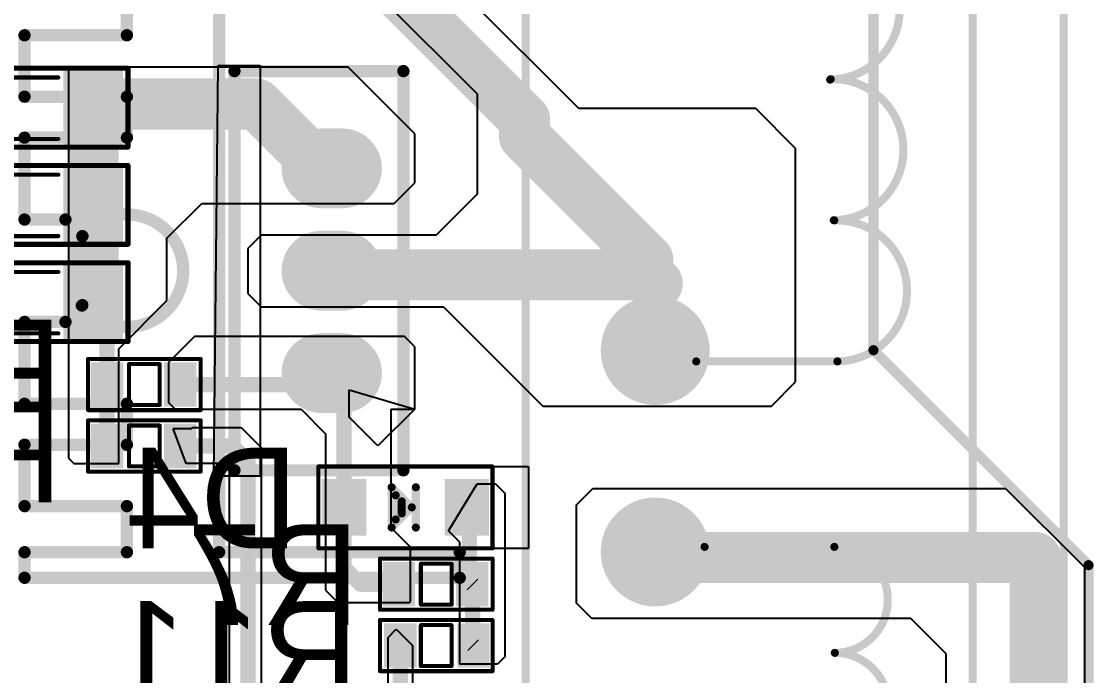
# Model space of a CAD drawing. Header units: millimetres. Extents: x 0.99 to 6.96, y 0.76 to 5.84.
# Drawn here: x 4.49 to 5.537, y 3.805 to 4.444 of the extents above; entities that cross this region are included whole.
import ezdxf

# ---------------------------------------------------------------- set-up
doc = ezdxf.new("R2010")
doc.units = ezdxf.units.MM
doc.header["$MEASUREMENT"] = 0
for name, color, linetype in [('BottomLayer', 5, 'Continuous'), ('BottomOverlay', 54, 'Continuous'), ('BottomPaste', 16, 'Continuous'), ('BottomSolder', 6, 'Continuous'), ('MultiLayer', 9, 'Continuous'), ('PadHoleLayer', 156, 'Continuous'), ('TopLayer', 1, 'Continuous'), ('TopOverlay', 2, 'Continuous'), ('TopSolder', 216, 'Continuous')]:
    doc.layers.add(name, color=color, linetype=linetype)

# ---------------------------------------------------------------- blocks, each defined once
blk = doc.blocks.new('TO220_2_111')
at = {"layer": 'BottomLayer', "const_width": 0.07}
for points in [[(0, 0.01), (0, -0.01)], [(0.1, 0.01), (0.1, -0.01)], [(0.2, 0.01), (0.2, -0.01)]]:
    blk.add_lwpolyline(points, dxfattribs=at)
at = {"layer": 'BottomLayer', "const_width": 0.035}
for points in [[(-0.0175, 0.01, 1), (0.0175, 0.01, 1)], [(0.0825, 0.01, 1), (0.1175, 0.01, 1)], [(0.1825, 0.01, 1), (0.2175, 0.01, 1)], [(-0.0175, -0.01, 1), (0.0175, -0.01, 1)], [(0.0825, -0.01, 1), (0.1175, -0.01, 1)], [(0.1825, -0.01, 1), (0.2175, -0.01, 1)]]:
    blk.add_lwpolyline(points, format="xyb", close=True, dxfattribs=at)
at = {"layer": 'BottomSolder', "const_width": 0.078}
for points in [[(0, 0.01), (0, -0.01)], [(0.1, 0.01), (0.1, -0.01)], [(0.2, 0.01), (0.2, -0.01)]]:
    blk.add_lwpolyline(points, dxfattribs=at)
at = {"layer": 'BottomSolder', "const_width": 0.039}
for points in [[(-0.0195, 0.01, 1), (0.0195, 0.01, 1)], [(0.0805, 0.01, 1), (0.1195, 0.01, 1)], [(0.1805, 0.01, 1), (0.2195, 0.01, 1)], [(-0.0195, -0.01, 1), (0.0195, -0.01, 1)], [(0.0805, -0.01, 1), (0.1195, -0.01, 1)], [(0.1805, -0.01, 1), (0.2195, -0.01, 1)]]:
    blk.add_lwpolyline(points, format="xyb", close=True, dxfattribs=at)
at = {"layer": 'MultiLayer', "const_width": 0.07}
for points in [[(0, 0.01), (0, -0.01)], [(0.1, 0.01), (0.1, -0.01)], [(0.2, 0.01), (0.2, -0.01)]]:
    blk.add_lwpolyline(points, dxfattribs=at)
at = {"layer": 'MultiLayer', "const_width": 0.035}
for points in [[(-0.0175, 0.01, 1), (0.0175, 0.01, 1)], [(0.0825, 0.01, 1), (0.1175, 0.01, 1)], [(0.1825, 0.01, 1), (0.2175, 0.01, 1)], [(-0.0175, -0.01, 1), (0.0175, -0.01, 1)], [(0.0825, -0.01, 1), (0.1175, -0.01, 1)], [(0.1825, -0.01, 1), (0.2175, -0.01, 1)]]:
    blk.add_lwpolyline(points, format="xyb", close=True, dxfattribs=at)
at = {"layer": 'PadHoleLayer', "const_width": 0.023622}
for points in [[(-0.011811, 0, 1), (0.011811, 0, 1)], [(0.088189, 0, 1), (0.111811, 0, 1)], [(0.188189, 0, 1), (0.211811, 0, 1)]]:
    blk.add_lwpolyline(points, format="xyb", close=True, dxfattribs=at)
at = {"layer": 'TopLayer', "const_width": 0.07}
for points in [[(0, 0.01), (0, -0.01)], [(0.1, 0.01), (0.1, -0.01)], [(0.2, 0.01), (0.2, -0.01)]]:
    blk.add_lwpolyline(points, dxfattribs=at)
at = {"layer": 'TopLayer', "const_width": 0.035}
for points in [[(-0.0175, 0.01, 1), (0.0175, 0.01, 1)], [(0.0825, 0.01, 1), (0.1175, 0.01, 1)], [(0.1825, 0.01, 1), (0.2175, 0.01, 1)], [(-0.0175, -0.01, 1), (0.0175, -0.01, 1)], [(0.0825, -0.01, 1), (0.1175, -0.01, 1)], [(0.1825, -0.01, 1), (0.2175, -0.01, 1)]]:
    blk.add_lwpolyline(points, format="xyb", close=True, dxfattribs=at)
at = {"layer": 'TopOverlay', "const_width": 0.012}
for points in [[(-0.2, 0.3), (-0.2, -0.125)], [(-0.2, 0.3), (-0.175, 0.3)], [(-0.175, 0.3), (-0.175, 0.2)], [(-0.13, 0.3), (-0.13, 0.2)], [(-0.13, 0.3), (-0.07, 0.3)], [(-0.07, 0.3), (-0.07, 0.2)], [(-0.03, 0.3), (0.05, 0.3)], [(-0.03, 0.3), (-0.03, 0.2)], [(0.05, 0.3), (0.05, 0.26)], [(0.15, 0.3), (0.15, 0.26)], [(0.15, 0.3), (0.23, 0.3)], [(0.23, 0.3), (0.23, 0.2)], [(0.27, 0.3), (0.33, 0.3)], [(0.27, 0.3), (0.27, 0.2)], [(0.33, 0.3), (0.33, 0.2)], [(0.375, 0.3), (0.4, 0.3)], [(0.375, 0.3), (0.375, 0.2)], [(0.4, 0.3), (0.4, -0.125)], [(0.05, 0.26), (0.066, 0.244)], [(0.15, 0.26), (0.1335906, 0.2435906)], [(-0.175, 0.2), (-0.13, 0.2)], [(-0.07, 0.2), (-0.03, 0.2)], [(0.23, 0.2), (0.27, 0.2)], [(0.33, 0.2), (0.375, 0.2)], [(-0.175, 0.11), (0.375, 0.11)], [(-0.175, 0.11), (-0.175, -0.125)], [(0.375, 0.11), (0.375, -0.125)], [(-0.095, 0.095), (0.295, 0.095)], [(-0.095, 0.095), (-0.095, -0.07)], [(0.295, 0.095), (0.295, -0.07)], [(-0.095, -0.07), (0.295, -0.07)], [(-0.2, -0.125), (-0.175, -0.125)], [(0.375, -0.125), (0.4, -0.125)]]:
    blk.add_lwpolyline(points, dxfattribs=at)
at = {"layer": 'TopOverlay', "const_width": 0.006}
for points in [[(-0.203, 0.3, 1), (-0.197, 0.3, 1)], [(-0.203, 0.3, 1), (-0.197, 0.3, 1)], [(-0.178, 0.3, 1), (-0.172, 0.3, 1)], [(-0.178, 0.3, 1), (-0.172, 0.3, 1)], [(-0.133, 0.3, 1), (-0.127, 0.3, 1)], [(-0.133, 0.3, 1), (-0.127, 0.3, 1)], [(-0.073, 0.3, 1), (-0.067, 0.3, 1)], [(-0.073, 0.3, 1), (-0.067, 0.3, 1)], [(-0.033, 0.3, 1), (-0.027, 0.3, 1)], [(-0.033, 0.3, 1), (-0.027, 0.3, 1)], [(0.047, 0.3, 1), (0.053, 0.3, 1)], [(0.047, 0.3, 1), (0.053, 0.3, 1)], [(0.147, 0.3, 1), (0.153, 0.3, 1)], [(0.147, 0.3, 1), (0.153, 0.3, 1)], [(0.227, 0.3, 1), (0.233, 0.3, 1)], [(0.227, 0.3, 1), (0.233, 0.3, 1)], [(0.267, 0.3, 1), (0.273, 0.3, 1)], [(0.267, 0.3, 1), (0.273, 0.3, 1)], [(0.327, 0.3, 1), (0.333, 0.3, 1)], [(0.327, 0.3, 1), (0.333, 0.3, 1)], [(0.372, 0.3, 1), (0.378, 0.3, 1)], [(0.372, 0.3, 1), (0.378, 0.3, 1)], [(0.397, 0.3, 1), (0.403, 0.3, 1)], [(0.397, 0.3, 1), (0.403, 0.3, 1)], [(0.047, 0.26, 1), (0.053, 0.26, 1)], [(0.047, 0.26, 1), (0.053, 0.26, 1)], [(0.147, 0.26, 1), (0.153, 0.26, 1)], [(0.147, 0.26, 1), (0.153, 0.26, 1)], [(0.063, 0.244, 1), (0.069, 0.244, 1)], [(0.0633704, 0.2435207, 1), (0.0693704, 0.2435207, 1)], [(0.1305906, 0.2435906, 1), (0.1365906, 0.2435906, 1)], [(0.1307667, 0.2434144, 1), (0.1367667, 0.2434144, 1)], [(-0.178, 0.2, 1), (-0.172, 0.2, 1)], [(-0.178, 0.2, 1), (-0.172, 0.2, 1)], [(-0.133, 0.2, 1), (-0.127, 0.2, 1)], [(-0.133, 0.2, 1), (-0.127, 0.2, 1)], [(-0.073, 0.2, 1), (-0.067, 0.2, 1)], [(-0.073, 0.2, 1), (-0.067, 0.2, 1)], [(-0.033, 0.2, 1), (-0.027, 0.2, 1)], [(-0.033, 0.2, 1), (-0.027, 0.2, 1)], [(0.227, 0.2, 1), (0.233, 0.2, 1)], [(0.227, 0.2, 1), (0.233, 0.2, 1)], [(0.267, 0.2, 1), (0.273, 0.2, 1)], [(0.267, 0.2, 1), (0.273, 0.2, 1)], [(0.327, 0.2, 1), (0.333, 0.2, 1)], [(0.327, 0.2, 1), (0.333, 0.2, 1)], [(0.372, 0.2, 1), (0.378, 0.2, 1)], [(0.372, 0.2, 1), (0.378, 0.2, 1)], [(-0.178, 0.11, 1), (-0.172, 0.11, 1)], [(-0.178, 0.11, 1), (-0.172, 0.11, 1)], [(0.372, 0.11, 1), (0.378, 0.11, 1)], [(0.372, 0.11, 1), (0.378, 0.11, 1)], [(-0.098, 0.095, 1), (-0.092, 0.095, 1)], [(-0.098, 0.095, 1), (-0.092, 0.095, 1)], [(0.292, 0.095, 1), (0.298, 0.095, 1)], [(0.292, 0.095, 1), (0.298, 0.095, 1)], [(-0.098, -0.07, 1), (-0.092, -0.07, 1)], [(-0.098, -0.07, 1), (-0.092, -0.07, 1)], [(0.292, -0.07, 1), (0.298, -0.07, 1)], [(0.292, -0.07, 1), (0.298, -0.07, 1)], [(-0.203, -0.125, 1), (-0.197, -0.125, 1)], [(-0.203, -0.125, 1), (-0.197, -0.125, 1)], [(-0.178, -0.125, 1), (-0.172, -0.125, 1)], [(-0.178, -0.125, 1), (-0.172, -0.125, 1)], [(0.372, -0.125, 1), (0.378, -0.125, 1)], [(0.372, -0.125, 1), (0.378, -0.125, 1)], [(0.397, -0.125, 1), (0.403, -0.125, 1)], [(0.397, -0.125, 1), (0.403, -0.125, 1)]]:
    blk.add_lwpolyline(points, format="xyb", close=True, dxfattribs=at)
at = {"layer": 'TopOverlay', "const_width": 0.012}
blk.add_lwpolyline([(0.1337667, 0.2434144, -2.922044334972924), (0.0663704, 0.2435207)], format="xyb", dxfattribs=at)
at = {"layer": 'TopSolder', "const_width": 0.078}
for points in [[(0, 0.01), (0, -0.01)], [(0.1, 0.01), (0.1, -0.01)], [(0.2, 0.01), (0.2, -0.01)]]:
    blk.add_lwpolyline(points, dxfattribs=at)
at = {"layer": 'TopSolder', "const_width": 0.039}
for points in [[(-0.0195, 0.01, 1), (0.0195, 0.01, 1)], [(0.0805, 0.01, 1), (0.1195, 0.01, 1)], [(0.1805, 0.01, 1), (0.2195, 0.01, 1)], [(-0.0195, -0.01, 1), (0.0195, -0.01, 1)], [(0.0805, -0.01, 1), (0.1195, -0.01, 1)], [(0.1805, -0.01, 1), (0.2195, -0.01, 1)]]:
    blk.add_lwpolyline(points, format="xyb", close=True, dxfattribs=at)
blk = doc.blocks.new('EE29_118')
at = {"layer": 'BottomLayer', "const_width": 0.0492126}
for points in [[(-0.0246063, -0.3937008, 1), (0.0246063, -0.3937008, 1)], [(-0.0246063, -0.5905512, 1), (0.0246063, -0.5905512, 1)]]:
    blk.add_lwpolyline(points, format="xyb", close=True, dxfattribs=at)
at = {"layer": 'BottomSolder', "const_width": 0.0532126}
for points in [[(-0.0266063, -0.3937008, 1), (0.0266063, -0.3937008, 1)], [(-0.0266063, -0.5905512, 1), (0.0266063, -0.5905512, 1)]]:
    blk.add_lwpolyline(points, format="xyb", close=True, dxfattribs=at)
at = {"layer": 'MultiLayer', "const_width": 0.0492126}
for points in [[(-0.0246063, -0.3937008, 1), (0.0246063, -0.3937008, 1)], [(-0.0246063, -0.5905512, 1), (0.0246063, -0.5905512, 1)]]:
    blk.add_lwpolyline(points, format="xyb", close=True, dxfattribs=at)
at = {"layer": 'PadHoleLayer', "const_width": 0.023622}
for points in [[(-0.011811, -0.3937008, 1), (0.011811, -0.3937008, 1)], [(-0.011811, -0.5905512, 1), (0.011811, -0.5905512, 1)]]:
    blk.add_lwpolyline(points, format="xyb", close=True, dxfattribs=at)
at = {"layer": 'TopLayer', "const_width": 0.0492126}
for points in [[(-0.0246063, -0.3937008, 1), (0.0246063, -0.3937008, 1)], [(-0.0246063, -0.5905512, 1), (0.0246063, -0.5905512, 1)]]:
    blk.add_lwpolyline(points, format="xyb", close=True, dxfattribs=at)
at = {"layer": 'TopOverlay', "const_width": 0.007874}
for points in [[(-0.126592, -0.9681888), (-0.126592, 0.1732768)], [(0.31008, -0.9660736), (0.31008, 0.1697056)], [(0.3987936, -0.9664736), (0.3987936, 0.1713472)], [(0.0400438, -0.4044138), (0.1779563, -0.4044138)], [(0.0482208, -0.5855776), (0.1749472, -0.5855776)]]:
    blk.add_lwpolyline(points, dxfattribs=at)
for points in [[(0.167736, 0.0087513, -1.008867351078849), (0.1708299, -0.129041)], [(0.1713008, -0.1286855, -1.008867351078849), (0.1743947, -0.2664778)], [(0.1748624, -0.2666215, -1.008867351078849), (0.1779563, -0.4044138)], [(0.1749472, -0.5855776, -1.004117775012677), (0.1753918, -0.6890984)], [(0.1753918, -0.6890984, -1.004117775012677), (0.1758364, -0.7926192)]]:
    blk.add_lwpolyline(points, format="xyb", dxfattribs=at)
at = {"layer": 'TopOverlay', "const_width": 0.003937}
for points in [[(0.1688614, -0.129041, 1), (0.1727984, -0.129041, 1)], [(0.1693323, -0.1286855, 1), (0.1732693, -0.1286855, 1)], [(0.1724262, -0.2664778, 1), (0.1763632, -0.2664778, 1)], [(0.1728939, -0.2666215, 1), (0.1768309, -0.2666215, 1)], [(0.0380753, -0.4044138, 1), (0.0420123, -0.4044138, 1)], [(0.1759878, -0.4044138, 1), (0.1799248, -0.4044138, 1)], [(0.1759878, -0.4044138, 1), (0.1799248, -0.4044138, 1)], [(0.0462523, -0.5855776, 1), (0.0501893, -0.5855776, 1)], [(0.1729787, -0.5855776, 1), (0.1769157, -0.5855776, 1)], [(0.1729787, -0.5855776, 1), (0.1769157, -0.5855776, 1)], [(0.1734233, -0.6890984, 1), (0.1773603, -0.6890984, 1)], [(0.1734233, -0.6890984, 1), (0.1773603, -0.6890984, 1)]]:
    blk.add_lwpolyline(points, format="xyb", close=True, dxfattribs=at)
at = {"layer": 'TopSolder', "const_width": 0.0532126}
for points in [[(-0.0266063, -0.3937008, 1), (0.0266063, -0.3937008, 1)], [(-0.0266063, -0.5905512, 1), (0.0266063, -0.5905512, 1)]]:
    blk.add_lwpolyline(points, format="xyb", close=True, dxfattribs=at)
blk = doc.blocks.new('RES_SMD_0603_B_121')
at = {"layer": 'BottomLayer'}
for points in [[(-0.0468142, -0.0177165), (-0.0231922, -0.0177165), (-0.0468142, 0.0177165), (-0.0231922, 0.0177165)], [(0.0246772, -0.0177211), (0.0482992, -0.0177211), (0.0246772, 0.0177119), (0.0482992, 0.0177119)]]:
    blk.add_solid(points, dxfattribs=at)
at = {"layer": 'BottomOverlay', "const_width": 0.003937}
for points in [[(0.0349968, 0.025), (-0.0550032, 0.025)], [(-0.0550032, 0.025), (-0.0550032, -0.025)], [(0.0149968, 0.02), (-0.0150032, 0.02)], [(-0.0150032, 0.02), (-0.0150032, -0.02)], [(0.0149968, 0.02), (0.0149968, -0.02)], [(0.0549968, 0.025), (0.0349968, 0.025)], [(0.0549968, 0.025), (0.0549968, -0.025)], [(0.0149968, -0.02), (-0.0150032, -0.02)], [(0.0549968, -0.025), (-0.0550032, -0.025)]]:
    blk.add_lwpolyline(points, dxfattribs=at)
at = {"layer": 'BottomOverlay', "const_width": 0.0019685}
for points in [[(-0.0559874, 0.025, 1), (-0.054019, 0.025, 1)], [(-0.0559874, 0.025, 1), (-0.054019, 0.025, 1)], [(-0.0159874, 0.02, 1), (-0.014019, 0.02, 1)], [(-0.0159874, 0.02, 1), (-0.014019, 0.02, 1)], [(0.0140126, 0.02, 1), (0.015981, 0.02, 1)], [(0.0140126, 0.02, 1), (0.015981, 0.02, 1)], [(0.0340126, 0.025, 1), (0.035981, 0.025, 1)], [(0.0340126, 0.025, 1), (0.035981, 0.025, 1)], [(0.0540126, 0.025, 1), (0.055981, 0.025, 1)], [(0.0540126, 0.025, 1), (0.055981, 0.025, 1)], [(-0.0159874, -0.02, 1), (-0.014019, -0.02, 1)], [(-0.0159874, -0.02, 1), (-0.014019, -0.02, 1)], [(0.0140126, -0.02, 1), (0.015981, -0.02, 1)], [(0.0140126, -0.02, 1), (0.015981, -0.02, 1)], [(-0.0559874, -0.025, 1), (-0.054019, -0.025, 1)], [(-0.0559874, -0.025, 1), (-0.054019, -0.025, 1)], [(0.0540126, -0.025, 1), (0.055981, -0.025, 1)], [(0.0540126, -0.025, 1), (0.055981, -0.025, 1)]]:
    blk.add_lwpolyline(points, format="xyb", close=True, dxfattribs=at)
at = {"layer": 'BottomPaste'}
for points in [[(-0.0468142, -0.0177165), (-0.0231922, -0.0177165), (-0.0468142, 0.0177165), (-0.0231922, 0.0177165)], [(0.0246772, -0.0177211), (0.0482992, -0.0177211), (0.0246772, 0.0177119), (0.0482992, 0.0177119)]]:
    blk.add_solid(points, dxfattribs=at)
at = {"layer": 'BottomSolder'}
for points in [[(-0.0508142, -0.0217165), (-0.0191922, -0.0217165), (-0.0508142, 0.0217165), (-0.0191922, 0.0217165)], [(0.0206772, -0.0217211), (0.0522992, -0.0217211), (0.0206772, 0.0217119), (0.0522992, 0.0217119)]]:
    blk.add_solid(points, dxfattribs=at)
blk = doc.blocks.new('RES_SMD_1206_B_125')
at = {"layer": 'BottomLayer'}
for points in [[(-0.0900016, -0.0325032), (-0.0400016, -0.0325032), (-0.0900016, 0.0324968), (-0.0400016, 0.0324968)], [(0.0399984, -0.0325032), (0.0899984, -0.0325032), (0.0399984, 0.0324968), (0.0899984, 0.0324968)]]:
    blk.add_solid(points, dxfattribs=at)
at = {"layer": 'BottomOverlay'}
for points, const_width in [([(0.0989984, 0.0379968), (-0.0990016, 0.0379968)], 0.005), ([(-0.0990016, 0.0379968), (-0.0990016, -0.0390032)], 0.005), ([(0.0309984, 0.0299968), (-0.0310016, 0.0299968)], 0.004), ([(0.0989984, 0.0379968), (0.0989984, -0.0390032)], 0.005), ([(0.0309984, -0.0300032), (-0.0310016, -0.0300032)], 0.004), ([(0.0989984, -0.0390032), (-0.0990016, -0.0390032)], 0.005)]:
    blk.add_lwpolyline(points, dxfattribs=dict(at, const_width=const_width))
for points, const_width in [([(-0.1002516, 0.0379968, 1), (-0.0977516, 0.0379968, 1)], 0.0025), ([(-0.1002516, 0.0379968, 1), (-0.0977516, 0.0379968, 1)], 0.0025), ([(-0.0320016, 0.0299968, 1), (-0.0300016, 0.0299968, 1)], 0.002), ([(0.0299984, 0.0299968, 1), (0.0319984, 0.0299968, 1)], 0.002), ([(0.0977484, 0.0379968, 1), (0.1002484, 0.0379968, 1)], 0.0025), ([(0.0977484, 0.0379968, 1), (0.1002484, 0.0379968, 1)], 0.0025), ([(-0.0320016, -0.0300032, 1), (-0.0300016, -0.0300032, 1)], 0.002), ([(0.0299984, -0.0300032, 1), (0.0319984, -0.0300032, 1)], 0.002), ([(-0.1002516, -0.0390032, 1), (-0.0977516, -0.0390032, 1)], 0.0025), ([(-0.1002516, -0.0390032, 1), (-0.0977516, -0.0390032, 1)], 0.0025), ([(0.0977484, -0.0390032, 1), (0.1002484, -0.0390032, 1)], 0.0025), ([(0.0977484, -0.0390032, 1), (0.1002484, -0.0390032, 1)], 0.0025)]:
    blk.add_lwpolyline(points, format="xyb", close=True, dxfattribs=dict(at, const_width=const_width))
at = {"layer": 'BottomPaste'}
for points in [[(-0.0900016, -0.0325032), (-0.0400016, -0.0325032), (-0.0900016, 0.0324968), (-0.0400016, 0.0324968)], [(0.0399984, -0.0325032), (0.0899984, -0.0325032), (0.0399984, 0.0324968), (0.0899984, 0.0324968)]]:
    blk.add_solid(points, dxfattribs=at)
at = {"layer": 'BottomSolder'}
for points in [[(-0.0940016, -0.0365032), (-0.0360016, -0.0365032), (-0.0940016, 0.0364968), (-0.0360016, 0.0364968)], [(0.0359984, -0.0365032), (0.0939984, -0.0365032), (0.0359984, 0.0364968), (0.0939984, 0.0364968)]]:
    blk.add_solid(points, dxfattribs=at)
blk = doc.blocks.new('RES_SMD_1206_B_126')
at = {"layer": 'BottomLayer'}
for points in [[(-0.0900016, -0.0325032), (-0.0400016, -0.0325032), (-0.0900016, 0.0324968), (-0.0400016, 0.0324968)], [(0.0399984, -0.0325032), (0.0899984, -0.0325032), (0.0399984, 0.0324968), (0.0899984, 0.0324968)]]:
    blk.add_solid(points, dxfattribs=at)
at = {"layer": 'BottomOverlay'}
for points, const_width in [([(0.0989984, 0.0379968), (-0.0990016, 0.0379968)], 0.005), ([(-0.0990016, 0.0379968), (-0.0990016, -0.0390032)], 0.005), ([(0.0309984, 0.0299968), (-0.0310016, 0.0299968)], 0.004), ([(0.0989984, 0.0379968), (0.0989984, -0.0390032)], 0.005), ([(0.0309984, -0.0300032), (-0.0310016, -0.0300032)], 0.004), ([(0.0989984, -0.0390032), (-0.0990016, -0.0390032)], 0.005)]:
    blk.add_lwpolyline(points, dxfattribs=dict(at, const_width=const_width))
for points, const_width in [([(-0.1002516, 0.0379968, 1), (-0.0977516, 0.0379968, 1)], 0.0025), ([(-0.1002516, 0.0379968, 1), (-0.0977516, 0.0379968, 1)], 0.0025), ([(-0.0320016, 0.0299968, 1), (-0.0300016, 0.0299968, 1)], 0.002), ([(0.0299984, 0.0299968, 1), (0.0319984, 0.0299968, 1)], 0.002), ([(0.0977484, 0.0379968, 1), (0.1002484, 0.0379968, 1)], 0.0025), ([(0.0977484, 0.0379968, 1), (0.1002484, 0.0379968, 1)], 0.0025), ([(-0.0320016, -0.0300032, 1), (-0.0300016, -0.0300032, 1)], 0.002), ([(0.0299984, -0.0300032, 1), (0.0319984, -0.0300032, 1)], 0.002), ([(-0.1002516, -0.0390032, 1), (-0.0977516, -0.0390032, 1)], 0.0025), ([(-0.1002516, -0.0390032, 1), (-0.0977516, -0.0390032, 1)], 0.0025), ([(0.0977484, -0.0390032, 1), (0.1002484, -0.0390032, 1)], 0.0025), ([(0.0977484, -0.0390032, 1), (0.1002484, -0.0390032, 1)], 0.0025)]:
    blk.add_lwpolyline(points, format="xyb", close=True, dxfattribs=dict(at, const_width=const_width))
at = {"layer": 'BottomPaste'}
for points in [[(-0.0900016, -0.0325032), (-0.0400016, -0.0325032), (-0.0900016, 0.0324968), (-0.0400016, 0.0324968)], [(0.0399984, -0.0325032), (0.0899984, -0.0325032), (0.0399984, 0.0324968), (0.0899984, 0.0324968)]]:
    blk.add_solid(points, dxfattribs=at)
at = {"layer": 'BottomSolder'}
for points in [[(-0.0940016, -0.0365032), (-0.0360016, -0.0365032), (-0.0940016, 0.0364968), (-0.0360016, 0.0364968)], [(0.0359984, -0.0365032), (0.0939984, -0.0365032), (0.0359984, 0.0364968), (0.0939984, 0.0364968)]]:
    blk.add_solid(points, dxfattribs=at)
blk = doc.blocks.new('RES_SMD_1206_B_127')
at = {"layer": 'BottomLayer'}
for points in [[(-0.0900016, -0.0325032), (-0.0400016, -0.0325032), (-0.0900016, 0.0324968), (-0.0400016, 0.0324968)], [(0.0399984, -0.0325032), (0.0899984, -0.0325032), (0.0399984, 0.0324968), (0.0899984, 0.0324968)]]:
    blk.add_solid(points, dxfattribs=at)
at = {"layer": 'BottomOverlay'}
for points, const_width in [([(0.0989984, 0.0379968), (-0.0990016, 0.0379968)], 0.005), ([(-0.0990016, 0.0379968), (-0.0990016, -0.0390032)], 0.005), ([(0.0309984, 0.0299968), (-0.0310016, 0.0299968)], 0.004), ([(0.0989984, 0.0379968), (0.0989984, -0.0390032)], 0.005), ([(0.0309984, -0.0300032), (-0.0310016, -0.0300032)], 0.004), ([(0.0989984, -0.0390032), (-0.0990016, -0.0390032)], 0.005)]:
    blk.add_lwpolyline(points, dxfattribs=dict(at, const_width=const_width))
for points, const_width in [([(-0.1002516, 0.0379968, 1), (-0.0977516, 0.0379968, 1)], 0.0025), ([(-0.1002516, 0.0379968, 1), (-0.0977516, 0.0379968, 1)], 0.0025), ([(-0.0320016, 0.0299968, 1), (-0.0300016, 0.0299968, 1)], 0.002), ([(0.0299984, 0.0299968, 1), (0.0319984, 0.0299968, 1)], 0.002), ([(0.0977484, 0.0379968, 1), (0.1002484, 0.0379968, 1)], 0.0025), ([(0.0977484, 0.0379968, 1), (0.1002484, 0.0379968, 1)], 0.0025), ([(-0.0320016, -0.0300032, 1), (-0.0300016, -0.0300032, 1)], 0.002), ([(0.0299984, -0.0300032, 1), (0.0319984, -0.0300032, 1)], 0.002), ([(-0.1002516, -0.0390032, 1), (-0.0977516, -0.0390032, 1)], 0.0025), ([(-0.1002516, -0.0390032, 1), (-0.0977516, -0.0390032, 1)], 0.0025), ([(0.0977484, -0.0390032, 1), (0.1002484, -0.0390032, 1)], 0.0025), ([(0.0977484, -0.0390032, 1), (0.1002484, -0.0390032, 1)], 0.0025)]:
    blk.add_lwpolyline(points, format="xyb", close=True, dxfattribs=dict(at, const_width=const_width))
at = {"layer": 'BottomPaste'}
for points in [[(-0.0900016, -0.0325032), (-0.0400016, -0.0325032), (-0.0900016, 0.0324968), (-0.0400016, 0.0324968)], [(0.0399984, -0.0325032), (0.0899984, -0.0325032), (0.0399984, 0.0324968), (0.0899984, 0.0324968)]]:
    blk.add_solid(points, dxfattribs=at)
at = {"layer": 'BottomSolder'}
for points in [[(-0.0940016, -0.0365032), (-0.0360016, -0.0365032), (-0.0940016, 0.0364968), (-0.0360016, 0.0364968)], [(0.0359984, -0.0365032), (0.0939984, -0.0365032), (0.0359984, 0.0364968), (0.0939984, 0.0364968)]]:
    blk.add_solid(points, dxfattribs=at)
blk = doc.blocks.new('RES_SMD_0603_B_128')
at = {"layer": 'BottomLayer'}
for points in [[(-0.0468142, -0.0177165), (-0.0231922, -0.0177165), (-0.0468142, 0.0177165), (-0.0231922, 0.0177165)], [(0.0246772, -0.0177211), (0.0482992, -0.0177211), (0.0246772, 0.0177119), (0.0482992, 0.0177119)]]:
    blk.add_solid(points, dxfattribs=at)
at = {"layer": 'BottomOverlay', "const_width": 0.003937}
for points in [[(-0.0550032, 0.025), (0.0349968, 0.025)], [(-0.0550032, -0.025), (-0.0550032, 0.025)], [(-0.0150032, 0.02), (0.0149968, 0.02)], [(-0.0150032, -0.02), (-0.0150032, 0.02)], [(0.0149968, -0.02), (0.0149968, 0.02)], [(0.0349968, 0.025), (0.0549968, 0.025)], [(0.0549968, -0.025), (0.0549968, 0.025)], [(-0.0150032, -0.02), (0.0149968, -0.02)], [(-0.0550032, -0.025), (0.0549968, -0.025)]]:
    blk.add_lwpolyline(points, dxfattribs=at)
at = {"layer": 'BottomOverlay', "const_width": 0.0019685}
for points in [[(-0.0559874, 0.025, 1), (-0.054019, 0.025, 1)], [(-0.0559874, 0.025, 1), (-0.054019, 0.025, 1)], [(-0.0159874, 0.02, 1), (-0.014019, 0.02, 1)], [(-0.0159874, 0.02, 1), (-0.014019, 0.02, 1)], [(0.0140126, 0.02, 1), (0.015981, 0.02, 1)], [(0.0140126, 0.02, 1), (0.015981, 0.02, 1)], [(0.0340126, 0.025, 1), (0.035981, 0.025, 1)], [(0.0340126, 0.025, 1), (0.035981, 0.025, 1)], [(0.0540126, 0.025, 1), (0.055981, 0.025, 1)], [(0.0540126, 0.025, 1), (0.055981, 0.025, 1)], [(-0.0159874, -0.02, 1), (-0.014019, -0.02, 1)], [(-0.0159874, -0.02, 1), (-0.014019, -0.02, 1)], [(0.0140126, -0.02, 1), (0.015981, -0.02, 1)], [(0.0140126, -0.02, 1), (0.015981, -0.02, 1)], [(-0.0559874, -0.025, 1), (-0.054019, -0.025, 1)], [(-0.0559874, -0.025, 1), (-0.054019, -0.025, 1)], [(0.0540126, -0.025, 1), (0.055981, -0.025, 1)], [(0.0540126, -0.025, 1), (0.055981, -0.025, 1)]]:
    blk.add_lwpolyline(points, format="xyb", close=True, dxfattribs=at)
at = {"layer": 'BottomPaste'}
for points in [[(-0.0468142, -0.0177165), (-0.0231922, -0.0177165), (-0.0468142, 0.0177165), (-0.0231922, 0.0177165)], [(0.0246772, -0.0177211), (0.0482992, -0.0177211), (0.0246772, 0.0177119), (0.0482992, 0.0177119)]]:
    blk.add_solid(points, dxfattribs=at)
at = {"layer": 'BottomSolder'}
for points in [[(-0.0508142, -0.0217165), (-0.0191922, -0.0217165), (-0.0508142, 0.0217165), (-0.0191922, 0.0217165)], [(0.0206772, -0.0217211), (0.0522992, -0.0217211), (0.0206772, 0.0217119), (0.0522992, 0.0217119)]]:
    blk.add_solid(points, dxfattribs=at)
blk = doc.blocks.new('RES_SMD_0603_B_131')
at = {"layer": 'BottomLayer'}
for points in [[(-0.0468142, -0.0177165), (-0.0231922, -0.0177165), (-0.0468142, 0.0177165), (-0.0231922, 0.0177165)], [(0.0246772, -0.0177211), (0.0482992, -0.0177211), (0.0246772, 0.0177119), (0.0482992, 0.0177119)]]:
    blk.add_solid(points, dxfattribs=at)
at = {"layer": 'BottomOverlay', "const_width": 0.003937}
for points in [[(0.0349968, 0.025), (-0.0550032, 0.025)], [(-0.0550032, 0.025), (-0.0550032, -0.025)], [(0.0149968, 0.02), (-0.0150032, 0.02)], [(-0.0150032, 0.02), (-0.0150032, -0.02)], [(0.0149968, 0.02), (0.0149968, -0.02)], [(0.0549968, 0.025), (0.0349968, 0.025)], [(0.0549968, 0.025), (0.0549968, -0.025)], [(0.0149968, -0.02), (-0.0150032, -0.02)], [(0.0549968, -0.025), (-0.0550032, -0.025)]]:
    blk.add_lwpolyline(points, dxfattribs=at)
at = {"layer": 'BottomOverlay', "const_width": 0.0019685}
for points in [[(-0.0559874, 0.025, 1), (-0.054019, 0.025, 1)], [(-0.0559874, 0.025, 1), (-0.054019, 0.025, 1)], [(-0.0159874, 0.02, 1), (-0.014019, 0.02, 1)], [(-0.0159874, 0.02, 1), (-0.014019, 0.02, 1)], [(0.0140126, 0.02, 1), (0.015981, 0.02, 1)], [(0.0140126, 0.02, 1), (0.015981, 0.02, 1)], [(0.0340126, 0.025, 1), (0.035981, 0.025, 1)], [(0.0340126, 0.025, 1), (0.035981, 0.025, 1)], [(0.0540126, 0.025, 1), (0.055981, 0.025, 1)], [(0.0540126, 0.025, 1), (0.055981, 0.025, 1)], [(-0.0159874, -0.02, 1), (-0.014019, -0.02, 1)], [(-0.0159874, -0.02, 1), (-0.014019, -0.02, 1)], [(0.0140126, -0.02, 1), (0.015981, -0.02, 1)], [(0.0140126, -0.02, 1), (0.015981, -0.02, 1)], [(-0.0559874, -0.025, 1), (-0.054019, -0.025, 1)], [(-0.0559874, -0.025, 1), (-0.054019, -0.025, 1)], [(0.0540126, -0.025, 1), (0.055981, -0.025, 1)], [(0.0540126, -0.025, 1), (0.055981, -0.025, 1)]]:
    blk.add_lwpolyline(points, format="xyb", close=True, dxfattribs=at)
at = {"layer": 'BottomPaste'}
for points in [[(-0.0468142, -0.0177165), (-0.0231922, -0.0177165), (-0.0468142, 0.0177165), (-0.0231922, 0.0177165)], [(0.0246772, -0.0177211), (0.0482992, -0.0177211), (0.0246772, 0.0177119), (0.0482992, 0.0177119)]]:
    blk.add_solid(points, dxfattribs=at)
at = {"layer": 'BottomSolder'}
for points in [[(-0.0508142, -0.0217165), (-0.0191922, -0.0217165), (-0.0508142, 0.0217165), (-0.0191922, 0.0217165)], [(0.0206772, -0.0217211), (0.0522992, -0.0217211), (0.0206772, 0.0217119), (0.0522992, 0.0217119)]]:
    blk.add_solid(points, dxfattribs=at)
blk = doc.blocks.new('RES_SMD_0603_B_132')
at = {"layer": 'BottomLayer'}
for points in [[(-0.0468142, -0.0177165), (-0.0231922, -0.0177165), (-0.0468142, 0.0177165), (-0.0231922, 0.0177165)], [(0.0246772, -0.0177211), (0.0482992, -0.0177211), (0.0246772, 0.0177119), (0.0482992, 0.0177119)]]:
    blk.add_solid(points, dxfattribs=at)
at = {"layer": 'BottomOverlay', "const_width": 0.003937}
for points in [[(0.0349968, 0.025), (-0.0550032, 0.025)], [(-0.0550032, 0.025), (-0.0550032, -0.025)], [(0.0149968, 0.02), (-0.0150032, 0.02)], [(-0.0150032, 0.02), (-0.0150032, -0.02)], [(0.0149968, 0.02), (0.0149968, -0.02)], [(0.0549968, 0.025), (0.0349968, 0.025)], [(0.0549968, 0.025), (0.0549968, -0.025)], [(0.0149968, -0.02), (-0.0150032, -0.02)], [(0.0549968, -0.025), (-0.0550032, -0.025)]]:
    blk.add_lwpolyline(points, dxfattribs=at)
at = {"layer": 'BottomOverlay', "const_width": 0.0019685}
for points in [[(-0.0559874, 0.025, 1), (-0.054019, 0.025, 1)], [(-0.0559874, 0.025, 1), (-0.054019, 0.025, 1)], [(-0.0159874, 0.02, 1), (-0.014019, 0.02, 1)], [(-0.0159874, 0.02, 1), (-0.014019, 0.02, 1)], [(0.0140126, 0.02, 1), (0.015981, 0.02, 1)], [(0.0140126, 0.02, 1), (0.015981, 0.02, 1)], [(0.0340126, 0.025, 1), (0.035981, 0.025, 1)], [(0.0340126, 0.025, 1), (0.035981, 0.025, 1)], [(0.0540126, 0.025, 1), (0.055981, 0.025, 1)], [(0.0540126, 0.025, 1), (0.055981, 0.025, 1)], [(-0.0159874, -0.02, 1), (-0.014019, -0.02, 1)], [(-0.0159874, -0.02, 1), (-0.014019, -0.02, 1)], [(0.0140126, -0.02, 1), (0.015981, -0.02, 1)], [(0.0140126, -0.02, 1), (0.015981, -0.02, 1)], [(-0.0559874, -0.025, 1), (-0.054019, -0.025, 1)], [(-0.0559874, -0.025, 1), (-0.054019, -0.025, 1)], [(0.0540126, -0.025, 1), (0.055981, -0.025, 1)], [(0.0540126, -0.025, 1), (0.055981, -0.025, 1)]]:
    blk.add_lwpolyline(points, format="xyb", close=True, dxfattribs=at)
at = {"layer": 'BottomPaste'}
for points in [[(-0.0468142, -0.0177165), (-0.0231922, -0.0177165), (-0.0468142, 0.0177165), (-0.0231922, 0.0177165)], [(0.0246772, -0.0177211), (0.0482992, -0.0177211), (0.0246772, 0.0177119), (0.0482992, 0.0177119)]]:
    blk.add_solid(points, dxfattribs=at)
at = {"layer": 'BottomSolder'}
for points in [[(-0.0508142, -0.0217165), (-0.0191922, -0.0217165), (-0.0508142, 0.0217165), (-0.0191922, 0.0217165)], [(0.0206772, -0.0217211), (0.0522992, -0.0217211), (0.0206772, 0.0217119), (0.0522992, 0.0217119)]]:
    blk.add_solid(points, dxfattribs=at)
blk = doc.blocks.new('DIO_SMD_123_B_149')
at = {"layer": 'BottomLayer'}
for points in [[(-0.0422835, -0.023622), (-0.0422835, 0.023622), (-0.0777165, -0.023622), (-0.0777165, 0.023622)], [(0.0777165, 0.023622), (0.0422835, 0.023622), (0.0777165, -0.023622), (0.0422835, -0.023622)]]:
    blk.add_solid(points, dxfattribs=at)
at = {"layer": 'BottomOverlay'}
for points, const_width in [([(-0.085, 0.04), (-0.085, -0.04)], 0.004), ([(0.085, 0.04), (-0.085, 0.04)], 0.004), ([(0.085, 0.04), (0.085, -0.04)], 0.004), ([(-0.010118, 0.019685), (-0.010118, -0.019685)], 0.007874), ([(0.013504, 0.019685), (-0.006181, 0)], 0.007874), ([(0.013504, 0.019685), (0.013504, -0.019685)], 0.007874), ([(0.0095671, 0.0118108), (0.0095671, -0.0118108)], 0.007874), ([(0.013504, -0.019685), (-0.006181, 0)], 0.007874), ([(0.003662, 0.005906), (0.003662, -0.005906)], 0.007874), ([(0.085, -0.04), (-0.085, -0.04)], 0.004)]:
    blk.add_lwpolyline(points, dxfattribs=dict(at, const_width=const_width))
for points, const_width in [([(-0.086, 0.04, 1), (-0.084, 0.04, 1)], 0.002), ([(-0.086, 0.04, 1), (-0.084, 0.04, 1)], 0.002), ([(0.084, 0.04, 1), (0.086, 0.04, 1)], 0.002), ([(0.084, 0.04, 1), (0.086, 0.04, 1)], 0.002), ([(-0.0120865, 0.019685, 1), (-0.0081495, 0.019685, 1)], 0.003937), ([(0.0115355, 0.019685, 1), (0.0154725, 0.019685, 1)], 0.003937), ([(0.0115355, 0.019685, 1), (0.0154725, 0.019685, 1)], 0.003937), ([(0.0075986, 0.0118108, 1), (0.0115356, 0.0118108, 1)], 0.003937), ([(-0.0081495, 0, 1), (-0.0042125, 0, 1)], 0.003937), ([(-0.0081495, 0, 1), (-0.0042125, 0, 1)], 0.003937), ([(0.0016935, 0.005906, 1), (0.0056305, 0.005906, 1)], 0.003937), ([(0.0016935, -0.005906, 1), (0.0056305, -0.005906, 1)], 0.003937), ([(0.0075986, -0.0118108, 1), (0.0115356, -0.0118108, 1)], 0.003937), ([(-0.0120865, -0.019685, 1), (-0.0081495, -0.019685, 1)], 0.003937), ([(0.0115355, -0.019685, 1), (0.0154725, -0.019685, 1)], 0.003937), ([(0.0115355, -0.019685, 1), (0.0154725, -0.019685, 1)], 0.003937), ([(-0.086, -0.04, 1), (-0.084, -0.04, 1)], 0.002), ([(-0.086, -0.04, 1), (-0.084, -0.04, 1)], 0.002), ([(0.084, -0.04, 1), (0.086, -0.04, 1)], 0.002), ([(0.084, -0.04, 1), (0.086, -0.04, 1)], 0.002)]:
    blk.add_lwpolyline(points, format="xyb", close=True, dxfattribs=dict(at, const_width=const_width))
at = {"layer": 'BottomPaste'}
for points in [[(-0.0422835, -0.023622), (-0.0422835, 0.023622), (-0.0777165, -0.023622), (-0.0777165, 0.023622)], [(0.0777165, 0.023622), (0.0422835, 0.023622), (0.0777165, -0.023622), (0.0422835, -0.023622)]]:
    blk.add_solid(points, dxfattribs=at)
at = {"layer": 'BottomSolder'}
for points in [[(-0.0382835, -0.027622), (-0.0382835, 0.027622), (-0.0817165, -0.027622), (-0.0817165, 0.027622)], [(0.0817165, 0.027622), (0.0382835, 0.027622), (0.0817165, -0.027622), (0.0382835, -0.027622)]]:
    blk.add_solid(points, dxfattribs=at)

msp = doc.modelspace()

# ---------------------------------------------------------------- linework, layer by layer
at = {"layer": 'BottomLayer'}
for p, q in [((5.0344015, 4.3590078), (4.86, 4.5334094)), ((4.842, 4.4664094), (4.935, 4.3734094)), ((4.538, 4.3994094), (4.536, 4.3974094)), ((4.536, 4.3974094), (4.536, 4.0174094)), ((4.809, 4.3994094), (4.538, 4.3994094)), ((4.874, 4.3344094), (4.809, 4.3994094)), ((4.935, 4.3734094), (4.935, 4.2754094)), ((5.207, 4.3590076), (5.0344015, 4.3590078)), ((5.2459997, 4.3200078), (5.207, 4.3590076)), ((4.874, 4.3006299), (4.874, 4.3344094)), ((5.2460001, 4.0920079), (5.2459997, 4.3200078)), ((4.874, 4.2864094), (4.874, 4.3006299)), ((4.854, 4.2664094), (4.874, 4.2864094)), ((4.935, 4.2754094), (4.895, 4.2354094)), ((4.632, 4.2324094), (4.666, 4.2664094)), ((4.666, 4.2664094), (4.854, 4.2664094)), ((4.632, 4.1714094), (4.632, 4.2324094)), ((4.724, 4.2354094), (4.7109999, 4.2224092)), ((4.895, 4.2354094), (4.724, 4.2354094)), ((4.7109999, 4.2224092), (4.711, 4.2006299)), ((4.711, 4.2006299), (4.7110793, 4.1783301)), ((4.7110793, 4.1783301), (4.724, 4.1654094)), ((4.585, 4.1244094), (4.632, 4.1714094)), ((4.724, 4.1654094), (4.9019999, 4.1654094)), ((4.9019999, 4.1654094), (4.9989997, 4.0684093)), ((4.659, 4.1364094), (4.6334802, 4.1108896)), ((4.864, 4.1364094), (4.659, 4.1364094)), ((4.874, 4.1264094), (4.864, 4.1364094)), ((4.874, 4.0654094), (4.874, 4.1264094)), ((4.585, 4.0124094), (4.585, 4.1244094)), ((4.6334802, 4.1108896), (4.6334803, 4.0719291)), ((4.81, 4.0844094), (4.874, 4.0654094)), ((4.81, 4.0574094), (4.81, 4.0844094)), ((5.2224013, 4.0684091), (5.2460001, 4.0920079)), ((4.6334803, 4.0719291), (4.64, 4.0654094)), ((4.64, 4.0654094), (4.763, 4.0654094)), ((4.763, 4.0654094), (4.787, 4.0414094)), ((4.874, 4.0654094), (4.838, 4.0294094)), ((4.851, 3.9494094), (4.851, 4.0654094)), ((4.851, 4.0654094), (4.874, 4.0654094)), ((4.9989997, 4.0684093), (5.2224013, 4.0684091)), ((4.838, 4.0294094), (4.81, 4.0574094)), ((4.651, 4.0124094), (4.638, 4.0464094)), ((4.638, 4.0464094), (4.656, 4.0464094)), ((4.638, 4.0464094), (4.638, 4.0464094)), ((4.656, 4.0464094), (4.657, 4.0474094)), ((4.657, 4.0474094), (4.704645, 4.0474094)), ((4.704645, 4.0474094), (4.724, 4.0280544)), ((4.787, 4.0414094), (4.787, 3.8884094)), ((4.724, 4.0280544), (4.724, 3.7254094)), ((4.536, 4.0174094), (4.541, 4.0124094)), ((4.541, 4.0124094), (4.585, 4.0124094)), ((4.6850004, 4.0124091), (4.651, 4.0124094)), ((4.693, 4.0044094), (4.6850004, 4.0124091)), ((4.693, 3.6404094), (4.693, 4.0044094)), ((4.907, 3.9464094), (4.935, 3.9924094)), ((4.935, 3.9924094), (4.953, 3.9924094)), ((4.953, 3.9924094), (4.962, 3.9834094)), ((5.1108661, 3.9912598), (5.1108661, 3.9912598)), ((4.962, 3.9834094), (4.962, 3.8234094)), ((5.0319998, 3.9720076), (5.0479998, 3.9880077)), ((5.0479998, 3.9880077), (5.4509998, 3.9880077)), ((5.4509998, 3.9880077), (5.5279997, 3.911008)), ((5.0320001, 3.8760078), (5.0319998, 3.9720076)), ((4.87, 3.9304094), (4.851, 3.9494094)), ((4.918, 3.9354094), (4.907, 3.9464094)), ((4.87, 3.8774094), (4.87, 3.9304094)), ((4.918, 3.8164094), (4.918, 3.9354094)), ((5.5279997, 3.911008), (5.528, 3.3350077)), ((4.787, 3.8884094), (4.799, 3.8764094)), ((4.799, 3.8764094), (4.869, 3.8764094)), ((4.869, 3.8764094), (4.87, 3.8774094)), ((5.047, 3.8610075), (5.0320001, 3.8760078)), ((5.3584012, 3.8610078), (5.047, 3.8610075)), ((5.393, 3.8264094), (5.3584012, 3.8610078)), ((4.848, 3.8424093), (4.856, 3.8504093)), ((4.848, 3.7414094), (4.848, 3.8424093)), ((4.856, 3.8504093), (4.872, 3.8344093)), ((4.872, 3.8344093), (4.872, 3.7529094)), ((4.962, 3.8234094), (4.955, 3.8164094)), ((5.3929999, 3.3300078), (5.393, 3.8264094)), ((4.955, 3.8164094), (4.918, 3.8164094))]:
    msp.add_line(p, q, dxfattribs=at)
for points, const_width in [([(4.8202756, 4.5094094), (4.9812756, 4.3484094)], 0.05), ([(4.5600016, 4.3634094), (4.719645, 4.3634094)], 0.05), ([(4.5600016, 4.3594126), (4.5600016, 4.3634094)], 0.05), ([(4.719645, 4.3634094), (4.7685233, 4.3145311)], 0.05), ([(4.5600016, 4.2644126), (4.5600016, 4.3594126)], 0.05), ([(4.9812756, 4.3317322), (4.9812756, 4.3484094)], 0.05), ([(4.9812756, 4.3317322), (5.1016004, 4.2114074)], 0.05), ([(4.7685233, 4.3145311), (4.7824245, 4.3006299)], 0.05), ([(4.7824245, 4.3006299), (4.8018504, 4.3006299)], 0.05), ([(4.5600016, 4.1694126), (4.5600016, 4.2644126)], 0.05), ([(5.1016004, 4.1973759), (5.1016004, 4.2114074)], 0.05), ([(4.8018504, 4.2006299), (4.8058429, 4.1966374)], 0.05), ([(4.8058429, 4.1966374), (5.1023389, 4.1966374)], 0.05), ([(5.1016004, 4.1973759), (5.1023389, 4.1966374)], 0.05), ([(5.1023389, 4.1966374), (5.1108661, 4.1881102)], 0.05), ([(4.5600016, 4.1694126), (4.5735118, 4.1559024)], 0.015), ([(4.5735118, 4.089414), (4.5735118, 4.1559024)], 0.015), ([(4.7906299, 4.0894094), (4.8018504, 4.1006299)], 0.015), ([(4.8018504, 4.1006299), (4.805, 4.0974803)], 0.015), ([(4.805, 3.9694094), (4.805, 4.0974803)], 0.015), ([(4.5735118, 4.029414), (4.5735118, 4.089414)], 0.015), ([(4.6450032, 4.0894094), (4.7906299, 4.0894094)], 0.015), ([(4.6450032, 4.0294094), (4.696, 4.0294094)], 0.015), ([(4.696, 4.0294094), (4.7110793, 4.0143301)], 0.015), ([(4.7110793, 3.6594094), (4.7110793, 4.0143301)], 0.015), ([(4.805, 3.9104094), (4.805, 3.9694094)], 0.015), ([(4.925, 3.9694094), (4.9275016, 3.9669078)], 0.015), ([(4.9275016, 3.896911), (4.9275016, 3.9669078)], 0.015), ([(5.1108661, 3.9435433), (5.134, 3.9204094)], 0.05), ([(5.134, 3.9204094), (5.48, 3.9204094)], 0.05), ([(5.48, 3.5344094), (5.48, 3.9204094)], 0.05), ([(4.805, 3.9104094), (4.8209954, 3.894414)], 0.015), ([(4.8209954, 3.894414), (4.8585118, 3.894414)], 0.015), ([(4.9275016, 3.896911), (4.9300032, 3.8944094)], 0.015), ([(4.9300032, 3.8944094), (4.9307457, 3.8936669)], 0.015), ([(4.9307457, 3.8351473), (4.9307457, 3.8936669)], 0.015), ([(4.9307457, 3.8351473), (4.9314882, 3.8344048)], 0.015), ([(4.8599968, 3.7454126), (4.8599968, 3.8344094)], 0.015)]:
    msp.add_lwpolyline(points, dxfattribs=dict(at, const_width=const_width))
for points, const_width in [([(4.5475016, 4.3634094, 1), (4.5725016, 4.3634094, 1)], 0.025), ([(4.5475016, 4.3634094, 1), (4.5725016, 4.3634094, 1)], 0.025), ([(4.707145, 4.3634094, 1), (4.732145, 4.3634094, 1)], 0.025), ([(4.707145, 4.3634094, 1), (4.732145, 4.3634094, 1)], 0.025), ([(4.5475016, 4.3594126, 1), (4.5725016, 4.3594126, 1)], 0.025), ([(4.5475016, 4.3594126, 1), (4.5725016, 4.3594126, 1)], 0.025), ([(4.9687756, 4.3484094, 1), (4.9937756, 4.3484094, 1)], 0.025), ([(4.9687756, 4.3484094, 1), (4.9937756, 4.3484094, 1)], 0.025), ([(4.9687756, 4.3317322, 1), (4.9937756, 4.3317322, 1)], 0.025), ([(4.9687756, 4.3317322, 1), (4.9937756, 4.3317322, 1)], 0.025), ([(4.7560233, 4.3145311, 1), (4.7810233, 4.3145311, 1)], 0.025), ([(4.7560233, 4.3145311, 1), (4.7810233, 4.3145311, 1)], 0.025), ([(4.7699245, 4.3006299, 1), (4.7949245, 4.3006299, 1)], 0.025), ([(4.7699245, 4.3006299, 1), (4.7949245, 4.3006299, 1)], 0.025), ([(4.7893504, 4.3006299, 1), (4.8143504, 4.3006299, 1)], 0.025), ([(4.5475016, 4.2644126, 1), (4.5725016, 4.2644126, 1)], 0.025), ([(4.5475016, 4.2644126, 1), (4.5725016, 4.2644126, 1)], 0.025), ([(5.0891004, 4.2114074, 1), (5.1141004, 4.2114074, 1)], 0.025), ([(5.0891004, 4.2114074, 1), (5.1141004, 4.2114074, 1)], 0.025), ([(4.7893504, 4.2006299, 1), (4.8143504, 4.2006299, 1)], 0.025), ([(4.7933429, 4.1966374, 1), (4.8183429, 4.1966374, 1)], 0.025), ([(4.7933429, 4.1966374, 1), (4.8183429, 4.1966374, 1)], 0.025), ([(5.0891004, 4.1973759, 1), (5.1141004, 4.1973759, 1)], 0.025), ([(5.0891004, 4.1973759, 1), (5.1141004, 4.1973759, 1)], 0.025), ([(5.0898389, 4.1966374, 1), (5.1148389, 4.1966374, 1)], 0.025), ([(5.0898389, 4.1966374, 1), (5.1148389, 4.1966374, 1)], 0.025), ([(5.0898389, 4.1966374, 1), (5.1148389, 4.1966374, 1)], 0.025), ([(5.0983661, 4.1881102, 1), (5.1233661, 4.1881102, 1)], 0.025), ([(4.5475016, 4.1694126, 1), (4.5725016, 4.1694126, 1)], 0.025), ([(4.5562516, 4.1694126, 1), (4.5637516, 4.1694126, 1)], 0.0075), ([(4.5697618, 4.1559024, 1), (4.5772618, 4.1559024, 1)], 0.0075), ([(4.5697618, 4.1559024, 1), (4.5772618, 4.1559024, 1)], 0.0075), ([(4.7981004, 4.1006299, 1), (4.8056004, 4.1006299, 1)], 0.0075), ([(4.7981004, 4.1006299, 1), (4.8056004, 4.1006299, 1)], 0.0075), ([(4.80125, 4.0974803, 1), (4.80875, 4.0974803, 1)], 0.0075), ([(4.80125, 4.0974803, 1), (4.80875, 4.0974803, 1)], 0.0075), ([(4.5697618, 4.089414, 1), (4.5772618, 4.089414, 1)], 0.0075), ([(4.5697618, 4.089414, 1), (4.5772618, 4.089414, 1)], 0.0075), ([(4.6412532, 4.0894094, 1), (4.6487532, 4.0894094, 1)], 0.0075), ([(4.7868799, 4.0894094, 1), (4.7943799, 4.0894094, 1)], 0.0075), ([(4.7868799, 4.0894094, 1), (4.7943799, 4.0894094, 1)], 0.0075), ([(4.5697618, 4.029414, 1), (4.5772618, 4.029414, 1)], 0.0075), ([(4.6412532, 4.0294094, 1), (4.6487532, 4.0294094, 1)], 0.0075), ([(4.69225, 4.0294094, 1), (4.69975, 4.0294094, 1)], 0.0075), ([(4.69225, 4.0294094, 1), (4.69975, 4.0294094, 1)], 0.0075), ([(4.7073293, 4.0143301, 1), (4.7148293, 4.0143301, 1)], 0.0075), ([(4.7073293, 4.0143301, 1), (4.7148293, 4.0143301, 1)], 0.0075), ([(4.80125, 3.9694094, 1), (4.80875, 3.9694094, 1)], 0.0075), ([(4.80125, 3.9694094, 1), (4.80875, 3.9694094, 1)], 0.0075), ([(4.92125, 3.9694094, 1), (4.92875, 3.9694094, 1)], 0.0075), ([(4.9237516, 3.9669078, 1), (4.9312516, 3.9669078, 1)], 0.0075), ([(4.9237516, 3.9669078, 1), (4.9312516, 3.9669078, 1)], 0.0075), ([(5.0983661, 3.9435433, 1), (5.1233661, 3.9435433, 1)], 0.025), ([(5.1215, 3.9204094, 1), (5.1465, 3.9204094, 1)], 0.025), ([(5.1215, 3.9204094, 1), (5.1465, 3.9204094, 1)], 0.025), ([(5.4675, 3.9204094, 1), (5.4925, 3.9204094, 1)], 0.025), ([(5.4675, 3.9204094, 1), (5.4925, 3.9204094, 1)], 0.025), ([(4.80125, 3.9104094, 1), (4.80875, 3.9104094, 1)], 0.0075), ([(4.80125, 3.9104094, 1), (4.80875, 3.9104094, 1)], 0.0075), ([(4.8172454, 3.894414, 1), (4.8247454, 3.894414, 1)], 0.0075), ([(4.8172454, 3.894414, 1), (4.8247454, 3.894414, 1)], 0.0075), ([(4.8547618, 3.894414, 1), (4.8622618, 3.894414, 1)], 0.0075), ([(4.9237516, 3.896911, 1), (4.9312516, 3.896911, 1)], 0.0075), ([(4.9237516, 3.896911, 1), (4.9312516, 3.896911, 1)], 0.0075), ([(4.9262532, 3.8944094, 1), (4.9337532, 3.8944094, 1)], 0.0075), ([(4.9262532, 3.8944094, 1), (4.9337532, 3.8944094, 1)], 0.0075), ([(4.9269957, 3.8936669, 1), (4.9344957, 3.8936669, 1)], 0.0075), ([(4.9269957, 3.8936669, 1), (4.9344957, 3.8936669, 1)], 0.0075), ([(4.9269957, 3.8351473, 1), (4.9344957, 3.8351473, 1)], 0.0075), ([(4.9269957, 3.8351473, 1), (4.9344957, 3.8351473, 1)], 0.0075), ([(4.8562468, 3.8344094, 1), (4.8637468, 3.8344094, 1)], 0.0075), ([(4.9277382, 3.8344048, 1), (4.9352382, 3.8344048, 1)], 0.0075)]:
    msp.add_lwpolyline(points, format="xyb", close=True, dxfattribs=dict(at, const_width=const_width))
at = {"layer": 'BottomOverlay'}
for p, q in [((4.95, 3.9294094), (4.95, 4.0094094)), ((4.95, 4.0094094), (4.9845826, 4.0094094)), ((4.9845826, 4.0094094), (4.9849842, 4.0090078)), ((4.9849842, 4.0090078), (4.9849842, 3.9294094)), ((4.9849842, 3.9294094), (4.95, 3.9294094))]:
    msp.add_line(p, q, dxfattribs=at)
at = {"layer": 'BottomOverlay', "const_width": 0.0098425}
for points in [[(5.3219999, 5.4090078), (5.322, 4.122992)], [(5.322, 4.122992), (5.532, 3.912992)], [(5.532, 3.1870078), (5.532, 3.912992)]]:
    msp.add_lwpolyline(points, dxfattribs=at)
at = {"layer": 'BottomOverlay', "const_width": 0.0049212}
for points in [[(5.3195394, 4.122992, 1), (5.3244606, 4.122992, 1)], [(5.3195394, 4.122992, 1), (5.3244606, 4.122992, 1)], [(5.5295394, 3.912992, 1), (5.5344606, 3.912992, 1)], [(5.5295394, 3.912992, 1), (5.5344606, 3.912992, 1)]]:
    msp.add_lwpolyline(points, format="xyb", close=True, dxfattribs=at)
at = {"layer": 'TopOverlay'}
for p, q in [((4.6779742, 4.0000078), (4.6819842, 4.4010078)), ((4.6819842, 4.4010078), (4.7229842, 4.4010078)), ((4.7229842, 4.4010078), (4.7229842, 4.0000078)), ((4.6779842, 4.3951016), (4.6779842, 4.3951016)), ((4.6779842, 4.3951016), (4.6779842, 4.3951016)), ((4.7229842, 4.0000078), (4.6779742, 4.0000078))]:
    msp.add_line(p, q, dxfattribs=at)

# ---------------------------------------------------------------- block references
for name, p, rotation in [('EE29_118', (5.1088661, 4.5164094), 360), ('TO220_2_111', (4.7929842, 4.1006299), 90), ('RES_SMD_1206_B_125', (4.495, 4.3594094), 180), ('RES_SMD_1206_B_126', (4.495, 4.2644094), 180), ('RES_SMD_1206_B_127', (4.495, 4.1694094), 180), ('RES_SMD_0603_B_131', (4.61, 4.0894094), 180), ('RES_SMD_0603_B_121', (4.61, 4.0294094), 180), ('DIO_SMD_123_B_149', (4.865, 3.9694094), 180), ('RES_SMD_0603_B_132', (4.895, 3.8944094), 180), ('RES_SMD_0603_B_128', (4.895, 3.8344094), 360)]:
    msp.add_blockref(name, p, dxfattribs=dict(rotation=rotation))

# ---------------------------------------------------------------- texts
at = {"layer": 'BottomOverlay', "text_generation_flag": 2}
for s, p in [('R8', (4.53, 4.0544094)), ('R18', (4.53, 3.9744094)), ('D4', (4.76, 3.9294094)), ('R7', (4.82, 3.8544094)), ('R11', (4.819094, 3.7794094))]:
    msp.add_text(s, height=0.0984252, dxfattribs=at).set_placement(p)

doc.saveas('drawing.dxf')
